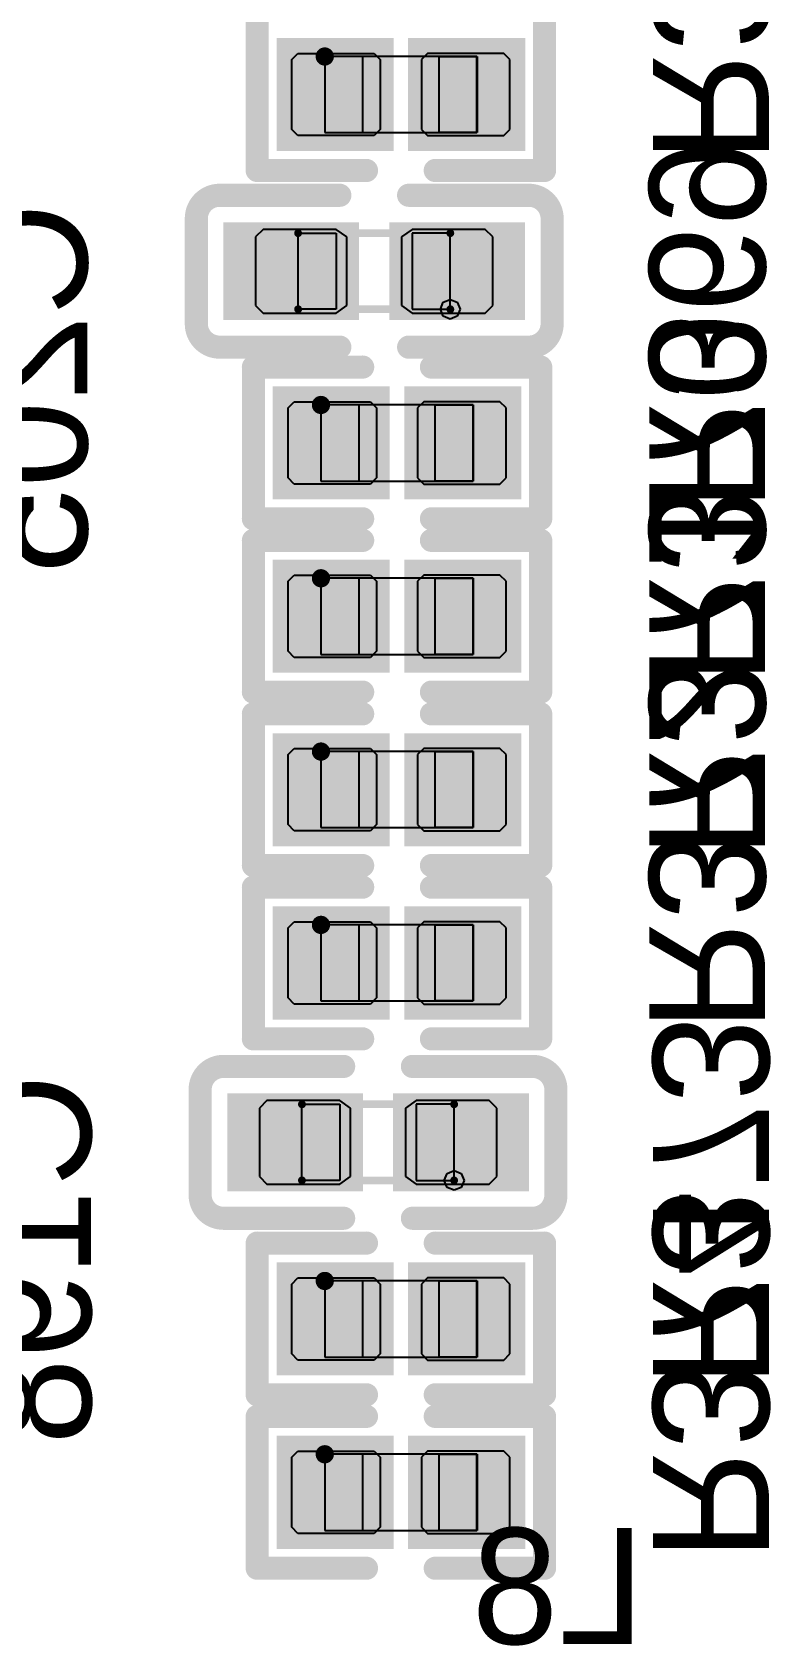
# Model space of a CAD drawing. Header units: millimetres. Extents: x 892 to 1144, y 1011 to 1123.
# Drawn here: x 1004.48 to 1009.33, y 1033.44 to 1044.05 of the extents above; entities that cross this region are included whole.
import ezdxf

# ---------------------------------------------------------------- set-up
doc = ezdxf.new("R2010")
doc.units = ezdxf.units.MM
for name, color, linetype in [('BottomLayer', 5, 'Continuous'), ('BottomOverlay', 54, 'Continuous'), ('BottomPaste', 16, 'Continuous'), ('BottomSolder', 6, 'Continuous'), ('Mechanical15', 56, 'Continuous'), ('Mechanical4', 56, 'Continuous'), ('Mechanical5', 56, 'Continuous'), ('Mechanical6', 56, 'Continuous')]:
    doc.layers.add(name, color=color, linetype=linetype)

msp = doc.modelspace()

# ---------------------------------------------------------------- linework, layer by layer
at = {"layer": 'BottomLayer'}
for points in [[(1006.184, 1043.366), (1006.75, 1043.366), (1006.184, 1043.906), (1006.75, 1043.906)], [(1007.05, 1043.366), (1007.616, 1043.366), (1007.05, 1043.906), (1007.616, 1043.906)], [(1006.575, 1042.745), (1005.785, 1042.745), (1006.575, 1042.205), (1005.785, 1042.205)], [(1007.665, 1042.745), (1006.875, 1042.745), (1007.665, 1042.205), (1006.875, 1042.205)], [(1006.159, 1041.076), (1006.725, 1041.076), (1006.159, 1041.616), (1006.725, 1041.616)], [(1007.025, 1041.076), (1007.591, 1041.076), (1007.025, 1041.616), (1007.591, 1041.616)], [(1006.159, 1039.937), (1006.725, 1039.937), (1006.159, 1040.477), (1006.725, 1040.477)], [(1007.025, 1039.937), (1007.591, 1039.937), (1007.025, 1040.477), (1007.591, 1040.477)], [(1006.159, 1038.798), (1006.725, 1038.798), (1006.159, 1039.338), (1006.725, 1039.338)], [(1007.025, 1038.798), (1007.591, 1038.798), (1007.025, 1039.338), (1007.591, 1039.338)], [(1006.159, 1037.659), (1006.725, 1037.659), (1006.159, 1038.199), (1006.725, 1038.199)], [(1007.025, 1037.659), (1007.591, 1037.659), (1007.025, 1038.199), (1007.591, 1038.199)], [(1006.6, 1037.02), (1005.81, 1037.02), (1006.6, 1036.48), (1005.81, 1036.48)], [(1007.69, 1037.02), (1006.9, 1037.02), (1007.69, 1036.48), (1006.9, 1036.48)], [(1006.184, 1035.319), (1006.75, 1035.319), (1006.184, 1035.859), (1006.75, 1035.859)], [(1007.05, 1035.319), (1007.616, 1035.319), (1007.05, 1035.859), (1007.616, 1035.859)], [(1006.184, 1034.18), (1006.75, 1034.18), (1006.184, 1034.72), (1006.75, 1034.72)], [(1007.05, 1034.18), (1007.616, 1034.18), (1007.05, 1034.72), (1007.616, 1034.72)]]:
    msp.add_solid(points, dxfattribs=at)
at = {"layer": 'BottomOverlay', "const_width": 0.152}
for points in [[(1005.956, 1043.137), (1005.956, 1044.134)], [(1007.844, 1043.137), (1007.844, 1044.134)], [(1005.956, 1043.137), (1006.674, 1043.137)], [(1007.126, 1043.137), (1007.844, 1043.137)], [(1005.709, 1042.974), (1006.499, 1042.974)], [(1006.951, 1042.974), (1007.741, 1042.974)], [(1005.556, 1042.129), (1005.556, 1042.821)], [(1007.894, 1042.129), (1007.894, 1042.821)], [(1005.709, 1041.976), (1006.499, 1041.976)], [(1006.951, 1041.976), (1007.741, 1041.976)], [(1005.931, 1041.845), (1006.649, 1041.845)], [(1005.931, 1040.848), (1005.931, 1041.845)], [(1007.101, 1041.845), (1007.819, 1041.845)], [(1007.819, 1040.848), (1007.819, 1041.845)], [(1005.931, 1040.848), (1006.649, 1040.848)], [(1007.101, 1040.848), (1007.819, 1040.848)], [(1005.931, 1040.706), (1006.649, 1040.706)], [(1005.931, 1039.709), (1005.931, 1040.706)], [(1007.101, 1040.706), (1007.819, 1040.706)], [(1007.819, 1039.709), (1007.819, 1040.706)], [(1005.931, 1039.709), (1006.649, 1039.709)], [(1007.101, 1039.709), (1007.819, 1039.709)], [(1005.931, 1039.566), (1006.649, 1039.566)], [(1005.931, 1038.569), (1005.931, 1039.566)], [(1007.101, 1039.566), (1007.819, 1039.566)], [(1007.819, 1038.569), (1007.819, 1039.566)], [(1005.931, 1038.569), (1006.649, 1038.569)], [(1007.101, 1038.569), (1007.819, 1038.569)], [(1005.931, 1038.427), (1006.649, 1038.427)], [(1005.931, 1037.43), (1005.931, 1038.427)], [(1007.101, 1038.427), (1007.819, 1038.427)], [(1007.819, 1037.43), (1007.819, 1038.427)], [(1005.931, 1037.43), (1006.649, 1037.43)], [(1007.101, 1037.43), (1007.819, 1037.43)], [(1005.734, 1037.249), (1006.524, 1037.249)], [(1006.976, 1037.249), (1007.766, 1037.249)], [(1005.581, 1036.404), (1005.581, 1037.096)], [(1007.919, 1036.404), (1007.919, 1037.096)], [(1005.734, 1036.251), (1006.524, 1036.251)], [(1006.976, 1036.251), (1007.766, 1036.251)], [(1005.956, 1036.088), (1006.674, 1036.088)], [(1005.956, 1035.091), (1005.956, 1036.088)], [(1007.126, 1036.088), (1007.844, 1036.088)], [(1007.844, 1035.091), (1007.844, 1036.088)], [(1005.956, 1035.091), (1006.674, 1035.091)], [(1007.126, 1035.091), (1007.844, 1035.091)], [(1005.956, 1034.949), (1006.674, 1034.949)], [(1005.956, 1033.951), (1005.956, 1034.949)], [(1007.126, 1034.949), (1007.844, 1034.949)], [(1007.844, 1033.951), (1007.844, 1034.949)], [(1005.956, 1033.951), (1006.674, 1033.951)], [(1007.126, 1033.951), (1007.844, 1033.951)]]:
    msp.add_lwpolyline(points, dxfattribs=at)
at = {"layer": 'BottomOverlay', "const_width": 0.0762}
for points in [[(1005.918, 1043.137, 1), (1005.994, 1043.137, 1)], [(1005.918, 1043.137, 1), (1005.994, 1043.137, 1)], [(1006.636, 1043.137, 1), (1006.712, 1043.137, 1)], [(1007.088, 1043.137, 1), (1007.164, 1043.137, 1)], [(1007.806, 1043.137, 1), (1007.882, 1043.137, 1)], [(1007.806, 1043.137, 1), (1007.882, 1043.137, 1)], [(1005.671, 1042.974, 1), (1005.747, 1042.974, 1)], [(1005.671, 1042.974, 1), (1005.747, 1042.974, 1)], [(1006.461, 1042.974, 1), (1006.537, 1042.974, 1)], [(1006.913, 1042.974, 1), (1006.989, 1042.974, 1)], [(1007.703, 1042.974, 1), (1007.779, 1042.974, 1)], [(1007.703, 1042.974, 1), (1007.779, 1042.974, 1)], [(1005.518, 1042.821, 1), (1005.594, 1042.821, 1)], [(1005.518, 1042.821, 1), (1005.594, 1042.821, 1)], [(1007.856, 1042.821, 1), (1007.932, 1042.821, 1)], [(1007.856, 1042.821, 1), (1007.932, 1042.821, 1)], [(1005.518, 1042.129, 1), (1005.594, 1042.129, 1)], [(1005.518, 1042.129, 1), (1005.594, 1042.129, 1)], [(1007.856, 1042.129, 1), (1007.932, 1042.129, 1)], [(1007.856, 1042.129, 1), (1007.932, 1042.129, 1)], [(1005.671, 1041.976, 1), (1005.747, 1041.976, 1)], [(1005.671, 1041.976, 1), (1005.747, 1041.976, 1)], [(1006.461, 1041.976, 1), (1006.537, 1041.976, 1)], [(1006.913, 1041.976, 1), (1006.989, 1041.976, 1)], [(1007.703, 1041.976, 1), (1007.779, 1041.976, 1)], [(1007.703, 1041.976, 1), (1007.779, 1041.976, 1)], [(1005.893, 1041.845, 1), (1005.969, 1041.845, 1)], [(1005.893, 1041.845, 1), (1005.969, 1041.845, 1)], [(1006.611, 1041.845, 1), (1006.687, 1041.845, 1)], [(1007.063, 1041.845, 1), (1007.139, 1041.845, 1)], [(1007.781, 1041.845, 1), (1007.857, 1041.845, 1)], [(1007.781, 1041.845, 1), (1007.857, 1041.845, 1)], [(1005.893, 1040.848, 1), (1005.969, 1040.848, 1)], [(1005.893, 1040.848, 1), (1005.969, 1040.848, 1)], [(1006.611, 1040.848, 1), (1006.687, 1040.848, 1)], [(1007.063, 1040.848, 1), (1007.139, 1040.848, 1)], [(1007.781, 1040.848, 1), (1007.857, 1040.848, 1)], [(1007.781, 1040.848, 1), (1007.857, 1040.848, 1)], [(1005.893, 1040.706, 1), (1005.969, 1040.706, 1)], [(1005.893, 1040.706, 1), (1005.969, 1040.706, 1)], [(1006.611, 1040.706, 1), (1006.687, 1040.706, 1)], [(1007.063, 1040.706, 1), (1007.139, 1040.706, 1)], [(1007.781, 1040.706, 1), (1007.857, 1040.706, 1)], [(1007.781, 1040.706, 1), (1007.857, 1040.706, 1)], [(1005.893, 1039.709, 1), (1005.969, 1039.709, 1)], [(1005.893, 1039.709, 1), (1005.969, 1039.709, 1)], [(1006.611, 1039.709, 1), (1006.687, 1039.709, 1)], [(1007.063, 1039.709, 1), (1007.139, 1039.709, 1)], [(1007.781, 1039.709, 1), (1007.857, 1039.709, 1)], [(1007.781, 1039.709, 1), (1007.857, 1039.709, 1)], [(1005.893, 1039.566, 1), (1005.969, 1039.566, 1)], [(1005.893, 1039.566, 1), (1005.969, 1039.566, 1)], [(1006.611, 1039.566, 1), (1006.687, 1039.566, 1)], [(1007.063, 1039.566, 1), (1007.139, 1039.566, 1)], [(1007.781, 1039.566, 1), (1007.857, 1039.566, 1)], [(1007.781, 1039.566, 1), (1007.857, 1039.566, 1)], [(1005.893, 1038.569, 1), (1005.969, 1038.569, 1)], [(1005.893, 1038.569, 1), (1005.969, 1038.569, 1)], [(1006.611, 1038.569, 1), (1006.687, 1038.569, 1)], [(1007.063, 1038.569, 1), (1007.139, 1038.569, 1)], [(1007.781, 1038.569, 1), (1007.857, 1038.569, 1)], [(1007.781, 1038.569, 1), (1007.857, 1038.569, 1)], [(1005.893, 1038.427, 1), (1005.969, 1038.427, 1)], [(1005.893, 1038.427, 1), (1005.969, 1038.427, 1)], [(1006.611, 1038.427, 1), (1006.687, 1038.427, 1)], [(1007.063, 1038.427, 1), (1007.139, 1038.427, 1)], [(1007.781, 1038.427, 1), (1007.857, 1038.427, 1)], [(1007.781, 1038.427, 1), (1007.857, 1038.427, 1)], [(1005.893, 1037.43, 1), (1005.969, 1037.43, 1)], [(1005.893, 1037.43, 1), (1005.969, 1037.43, 1)], [(1006.611, 1037.43, 1), (1006.687, 1037.43, 1)], [(1007.063, 1037.43, 1), (1007.139, 1037.43, 1)], [(1007.781, 1037.43, 1), (1007.857, 1037.43, 1)], [(1007.781, 1037.43, 1), (1007.857, 1037.43, 1)], [(1005.696, 1037.249, 1), (1005.772, 1037.249, 1)], [(1005.696, 1037.249, 1), (1005.772, 1037.249, 1)], [(1006.486, 1037.249, 1), (1006.562, 1037.249, 1)], [(1006.938, 1037.249, 1), (1007.014, 1037.249, 1)], [(1007.728, 1037.249, 1), (1007.804, 1037.249, 1)], [(1007.728, 1037.249, 1), (1007.804, 1037.249, 1)], [(1005.543, 1037.096, 1), (1005.619, 1037.096, 1)], [(1005.543, 1037.096, 1), (1005.619, 1037.096, 1)], [(1007.881, 1037.096, 1), (1007.957, 1037.096, 1)], [(1007.881, 1037.096, 1), (1007.957, 1037.096, 1)], [(1005.543, 1036.404, 1), (1005.619, 1036.404, 1)], [(1005.543, 1036.404, 1), (1005.619, 1036.404, 1)], [(1007.881, 1036.404, 1), (1007.957, 1036.404, 1)], [(1007.881, 1036.404, 1), (1007.957, 1036.404, 1)], [(1005.696, 1036.251, 1), (1005.772, 1036.251, 1)], [(1005.696, 1036.251, 1), (1005.772, 1036.251, 1)], [(1006.486, 1036.251, 1), (1006.562, 1036.251, 1)], [(1006.938, 1036.251, 1), (1007.014, 1036.251, 1)], [(1007.728, 1036.251, 1), (1007.804, 1036.251, 1)], [(1007.728, 1036.251, 1), (1007.804, 1036.251, 1)], [(1005.918, 1036.088, 1), (1005.994, 1036.088, 1)], [(1005.918, 1036.088, 1), (1005.994, 1036.088, 1)], [(1006.636, 1036.088, 1), (1006.712, 1036.088, 1)], [(1007.088, 1036.088, 1), (1007.164, 1036.088, 1)], [(1007.806, 1036.088, 1), (1007.882, 1036.088, 1)], [(1007.806, 1036.088, 1), (1007.882, 1036.088, 1)], [(1005.918, 1035.091, 1), (1005.994, 1035.091, 1)], [(1005.918, 1035.091, 1), (1005.994, 1035.091, 1)], [(1006.636, 1035.091, 1), (1006.712, 1035.091, 1)], [(1007.088, 1035.091, 1), (1007.164, 1035.091, 1)], [(1007.806, 1035.091, 1), (1007.882, 1035.091, 1)], [(1007.806, 1035.091, 1), (1007.882, 1035.091, 1)], [(1005.918, 1034.949, 1), (1005.994, 1034.949, 1)], [(1005.918, 1034.949, 1), (1005.994, 1034.949, 1)], [(1006.636, 1034.949, 1), (1006.712, 1034.949, 1)], [(1007.088, 1034.949, 1), (1007.164, 1034.949, 1)], [(1007.806, 1034.949, 1), (1007.882, 1034.949, 1)], [(1007.806, 1034.949, 1), (1007.882, 1034.949, 1)], [(1005.918, 1033.951, 1), (1005.994, 1033.951, 1)], [(1005.918, 1033.951, 1), (1005.994, 1033.951, 1)], [(1006.636, 1033.951, 1), (1006.712, 1033.951, 1)], [(1007.088, 1033.951, 1), (1007.164, 1033.951, 1)], [(1007.806, 1033.951, 1), (1007.882, 1033.951, 1)], [(1007.806, 1033.951, 1), (1007.882, 1033.951, 1)]]:
    msp.add_lwpolyline(points, format="xyb", close=True, dxfattribs=at)
at = {"layer": 'BottomOverlay', "const_width": 0.152}
for points in [[(1005.556, 1042.821, -0.414214), (1005.709, 1042.974)], [(1007.741, 1042.974, -0.414214), (1007.894, 1042.821)], [(1005.709, 1041.976, -0.414214), (1005.556, 1042.129)], [(1007.894, 1042.129, -0.414214), (1007.741, 1041.976)], [(1005.581, 1037.096, -0.414214), (1005.734, 1037.249)], [(1007.766, 1037.249, -0.414214), (1007.919, 1037.096)], [(1005.734, 1036.251, -0.414214), (1005.581, 1036.404)], [(1007.919, 1036.404, -0.414214), (1007.766, 1036.251)]]:
    msp.add_lwpolyline(points, format="xyb", dxfattribs=at)
at = {"layer": 'BottomPaste'}
for p, q in [((1006.184, 1043.866), (1006.224, 1043.906)), ((1006.184, 1043.406), (1006.184, 1043.866)), ((1006.224, 1043.906), (1006.725, 1043.906)), ((1006.725, 1043.906), (1006.765, 1043.866)), ((1006.765, 1043.866), (1006.765, 1043.406)), ((1007.075, 1043.906), (1007.035, 1043.866)), ((1007.035, 1043.866), (1007.035, 1043.406)), ((1007.576, 1043.906), (1007.075, 1043.906)), ((1007.616, 1043.866), (1007.576, 1043.906)), ((1007.616, 1043.406), (1007.616, 1043.866)), ((1006.224, 1043.366), (1006.184, 1043.406)), ((1006.765, 1043.406), (1006.725, 1043.366)), ((1007.035, 1043.406), (1007.075, 1043.366)), ((1007.576, 1043.366), (1007.616, 1043.406)), ((1006.725, 1043.366), (1006.224, 1043.366)), ((1007.075, 1043.366), (1007.576, 1043.366)), ((1005.995, 1042.75), (1005.945, 1042.7)), ((1006.475, 1042.75), (1005.995, 1042.75)), ((1006.545, 1042.7), (1006.475, 1042.75)), ((1006.975, 1042.75), (1006.905, 1042.7)), ((1007.455, 1042.75), (1006.975, 1042.75)), ((1007.505, 1042.7), (1007.455, 1042.75)), ((1005.945, 1042.7), (1005.945, 1042.25)), ((1006.545, 1042.25), (1006.545, 1042.7)), ((1006.905, 1042.7), (1006.905, 1042.25)), ((1007.505, 1042.25), (1007.505, 1042.7)), ((1005.945, 1042.25), (1005.995, 1042.2)), ((1006.475, 1042.2), (1006.545, 1042.25)), ((1006.905, 1042.25), (1006.975, 1042.2)), ((1007.455, 1042.2), (1007.505, 1042.25)), ((1005.995, 1042.2), (1006.475, 1042.2)), ((1006.975, 1042.2), (1007.455, 1042.2)), ((1006.159, 1041.576), (1006.199, 1041.616)), ((1006.199, 1041.616), (1006.7, 1041.616)), ((1006.7, 1041.616), (1006.74, 1041.576)), ((1007.05, 1041.616), (1007.01, 1041.576)), ((1007.551, 1041.616), (1007.05, 1041.616)), ((1007.591, 1041.576), (1007.551, 1041.616)), ((1006.159, 1041.116), (1006.159, 1041.576)), ((1006.74, 1041.576), (1006.74, 1041.116)), ((1007.01, 1041.576), (1007.01, 1041.116)), ((1007.591, 1041.116), (1007.591, 1041.576)), ((1006.199, 1041.076), (1006.159, 1041.116)), ((1006.7, 1041.076), (1006.199, 1041.076)), ((1006.74, 1041.116), (1006.7, 1041.076)), ((1007.01, 1041.116), (1007.05, 1041.076)), ((1007.05, 1041.076), (1007.551, 1041.076)), ((1007.551, 1041.076), (1007.591, 1041.116)), ((1006.159, 1040.437), (1006.199, 1040.477)), ((1006.159, 1039.977), (1006.159, 1040.437)), ((1006.199, 1040.477), (1006.7, 1040.477)), ((1006.7, 1040.477), (1006.74, 1040.437)), ((1006.74, 1040.437), (1006.74, 1039.977)), ((1007.05, 1040.477), (1007.01, 1040.437)), ((1007.01, 1040.437), (1007.01, 1039.977)), ((1007.551, 1040.477), (1007.05, 1040.477)), ((1007.591, 1040.437), (1007.551, 1040.477)), ((1007.591, 1039.977), (1007.591, 1040.437)), ((1006.199, 1039.937), (1006.159, 1039.977)), ((1006.7, 1039.937), (1006.199, 1039.937)), ((1006.74, 1039.977), (1006.7, 1039.937)), ((1007.01, 1039.977), (1007.05, 1039.937)), ((1007.05, 1039.937), (1007.551, 1039.937)), ((1007.551, 1039.937), (1007.591, 1039.977)), ((1006.159, 1039.298), (1006.199, 1039.338)), ((1006.159, 1038.838), (1006.159, 1039.298)), ((1006.199, 1039.338), (1006.7, 1039.338)), ((1006.7, 1039.338), (1006.74, 1039.298)), ((1006.74, 1039.298), (1006.74, 1038.838)), ((1007.05, 1039.338), (1007.01, 1039.298)), ((1007.01, 1039.298), (1007.01, 1038.838)), ((1007.551, 1039.338), (1007.05, 1039.338)), ((1007.591, 1039.298), (1007.551, 1039.338)), ((1007.591, 1038.838), (1007.591, 1039.298)), ((1006.199, 1038.798), (1006.159, 1038.838)), ((1006.74, 1038.838), (1006.7, 1038.798)), ((1007.01, 1038.838), (1007.05, 1038.798)), ((1007.551, 1038.798), (1007.591, 1038.838)), ((1006.7, 1038.798), (1006.199, 1038.798)), ((1007.05, 1038.798), (1007.551, 1038.798)), ((1006.159, 1038.159), (1006.199, 1038.199)), ((1006.199, 1038.199), (1006.7, 1038.199)), ((1006.7, 1038.199), (1006.74, 1038.159)), ((1007.05, 1038.199), (1007.01, 1038.159)), ((1007.551, 1038.199), (1007.05, 1038.199)), ((1007.591, 1038.159), (1007.551, 1038.199)), ((1006.159, 1037.699), (1006.159, 1038.159)), ((1006.74, 1038.159), (1006.74, 1037.699)), ((1007.01, 1038.159), (1007.01, 1037.699)), ((1007.591, 1037.699), (1007.591, 1038.159)), ((1006.199, 1037.659), (1006.159, 1037.699)), ((1006.7, 1037.659), (1006.199, 1037.659)), ((1006.74, 1037.699), (1006.7, 1037.659)), ((1007.01, 1037.699), (1007.05, 1037.659)), ((1007.05, 1037.659), (1007.551, 1037.659)), ((1007.551, 1037.659), (1007.591, 1037.699)), ((1006.02, 1037.025), (1005.97, 1036.975)), ((1006.5, 1037.025), (1006.02, 1037.025)), ((1006.57, 1036.975), (1006.5, 1037.025)), ((1007, 1037.025), (1006.93, 1036.975)), ((1007.48, 1037.025), (1007, 1037.025)), ((1007.53, 1036.975), (1007.48, 1037.025)), ((1005.97, 1036.975), (1005.97, 1036.525)), ((1006.57, 1036.525), (1006.57, 1036.975)), ((1006.93, 1036.975), (1006.93, 1036.525)), ((1007.53, 1036.525), (1007.53, 1036.975)), ((1005.97, 1036.525), (1006.02, 1036.475)), ((1006.5, 1036.475), (1006.57, 1036.525)), ((1006.93, 1036.525), (1007, 1036.475)), ((1007.48, 1036.475), (1007.53, 1036.525)), ((1006.02, 1036.475), (1006.5, 1036.475)), ((1007, 1036.475), (1007.48, 1036.475)), ((1006.184, 1035.819), (1006.224, 1035.859)), ((1006.224, 1035.859), (1006.725, 1035.859)), ((1006.725, 1035.859), (1006.765, 1035.819)), ((1007.075, 1035.859), (1007.035, 1035.819)), ((1007.576, 1035.859), (1007.075, 1035.859)), ((1007.616, 1035.819), (1007.576, 1035.859)), ((1006.184, 1035.359), (1006.184, 1035.819)), ((1006.765, 1035.819), (1006.765, 1035.359)), ((1007.035, 1035.819), (1007.035, 1035.359)), ((1007.616, 1035.359), (1007.616, 1035.819)), ((1006.224, 1035.319), (1006.184, 1035.359)), ((1006.765, 1035.359), (1006.725, 1035.319)), ((1007.035, 1035.359), (1007.075, 1035.319)), ((1007.576, 1035.319), (1007.616, 1035.359)), ((1006.725, 1035.319), (1006.224, 1035.319)), ((1007.075, 1035.319), (1007.576, 1035.319)), ((1006.184, 1034.68), (1006.224, 1034.72)), ((1006.224, 1034.72), (1006.725, 1034.72)), ((1006.725, 1034.72), (1006.765, 1034.68)), ((1007.075, 1034.72), (1007.035, 1034.68)), ((1007.576, 1034.72), (1007.075, 1034.72)), ((1007.616, 1034.68), (1007.576, 1034.72)), ((1006.184, 1034.22), (1006.184, 1034.68)), ((1006.765, 1034.68), (1006.765, 1034.22)), ((1007.035, 1034.68), (1007.035, 1034.22)), ((1007.616, 1034.22), (1007.616, 1034.68)), ((1006.224, 1034.18), (1006.184, 1034.22)), ((1006.725, 1034.18), (1006.224, 1034.18)), ((1006.765, 1034.22), (1006.725, 1034.18)), ((1007.035, 1034.22), (1007.075, 1034.18)), ((1007.075, 1034.18), (1007.576, 1034.18)), ((1007.576, 1034.18), (1007.616, 1034.22))]:
    msp.add_line(p, q, dxfattribs=at)
for points in [[(1006.184, 1043.366), (1006.75, 1043.366), (1006.184, 1043.906), (1006.75, 1043.906)], [(1007.05, 1043.366), (1007.616, 1043.366), (1007.05, 1043.906), (1007.616, 1043.906)], [(1006.575, 1042.745), (1005.785, 1042.745), (1006.575, 1042.205), (1005.785, 1042.205)], [(1007.665, 1042.745), (1006.875, 1042.745), (1007.665, 1042.205), (1006.875, 1042.205)], [(1006.159, 1041.076), (1006.725, 1041.076), (1006.159, 1041.616), (1006.725, 1041.616)], [(1007.025, 1041.076), (1007.591, 1041.076), (1007.025, 1041.616), (1007.591, 1041.616)], [(1006.159, 1039.937), (1006.725, 1039.937), (1006.159, 1040.477), (1006.725, 1040.477)], [(1007.025, 1039.937), (1007.591, 1039.937), (1007.025, 1040.477), (1007.591, 1040.477)], [(1006.159, 1038.798), (1006.725, 1038.798), (1006.159, 1039.338), (1006.725, 1039.338)], [(1007.025, 1038.798), (1007.591, 1038.798), (1007.025, 1039.338), (1007.591, 1039.338)], [(1006.159, 1037.659), (1006.725, 1037.659), (1006.159, 1038.199), (1006.725, 1038.199)], [(1007.025, 1037.659), (1007.591, 1037.659), (1007.025, 1038.199), (1007.591, 1038.199)], [(1006.6, 1037.02), (1005.81, 1037.02), (1006.6, 1036.48), (1005.81, 1036.48)], [(1007.69, 1037.02), (1006.9, 1037.02), (1007.69, 1036.48), (1006.9, 1036.48)], [(1006.184, 1035.319), (1006.75, 1035.319), (1006.184, 1035.859), (1006.75, 1035.859)], [(1007.05, 1035.319), (1007.616, 1035.319), (1007.05, 1035.859), (1007.616, 1035.859)], [(1006.184, 1034.18), (1006.75, 1034.18), (1006.184, 1034.72), (1006.75, 1034.72)], [(1007.05, 1034.18), (1007.616, 1034.18), (1007.05, 1034.72), (1007.616, 1034.72)]]:
    msp.add_solid(points, dxfattribs=at)
at = {"layer": 'BottomSolder'}
for points in [[(1006.083, 1043.264), (1006.852, 1043.264), (1006.083, 1044.007), (1006.852, 1044.007)], [(1006.948, 1043.264), (1007.717, 1043.264), (1006.948, 1044.007), (1007.717, 1044.007)], [(1006.626, 1042.796), (1005.734, 1042.796), (1006.626, 1042.154), (1005.734, 1042.154)], [(1007.716, 1042.796), (1006.824, 1042.796), (1007.716, 1042.154), (1006.824, 1042.154)], [(1006.058, 1040.975), (1006.827, 1040.975), (1006.058, 1041.718), (1006.827, 1041.718)], [(1006.923, 1040.975), (1007.692, 1040.975), (1006.923, 1041.718), (1007.692, 1041.718)], [(1006.058, 1039.836), (1006.827, 1039.836), (1006.058, 1040.579), (1006.827, 1040.579)], [(1006.923, 1039.836), (1007.692, 1039.836), (1006.923, 1040.579), (1007.692, 1040.579)], [(1006.058, 1038.696), (1006.827, 1038.696), (1006.058, 1039.439), (1006.827, 1039.439)], [(1006.923, 1038.696), (1007.692, 1038.696), (1006.923, 1039.439), (1007.692, 1039.439)], [(1006.058, 1037.557), (1006.827, 1037.557), (1006.058, 1038.3), (1006.827, 1038.3)], [(1006.923, 1037.557), (1007.692, 1037.557), (1006.923, 1038.3), (1007.692, 1038.3)], [(1006.651, 1037.071), (1005.759, 1037.071), (1006.651, 1036.429), (1005.759, 1036.429)], [(1007.741, 1037.071), (1006.849, 1037.071), (1007.741, 1036.429), (1006.849, 1036.429)], [(1006.083, 1035.218), (1006.852, 1035.218), (1006.083, 1035.961), (1006.852, 1035.961)], [(1006.948, 1035.218), (1007.717, 1035.218), (1006.948, 1035.961), (1007.717, 1035.961)], [(1006.083, 1034.078), (1006.852, 1034.078), (1006.083, 1034.822), (1006.852, 1034.822)], [(1006.948, 1034.078), (1007.717, 1034.078), (1006.948, 1034.822), (1007.717, 1034.822)]]:
    msp.add_solid(points, dxfattribs=at)
at = {"layer": 'Mechanical15'}
for p, q in [((1006.225, 1042.225), (1006.225, 1042.725)), ((1006.225, 1042.725), (1006.475, 1042.725)), ((1006.475, 1042.725), (1006.475, 1042.225)), ((1007.225, 1042.725), (1006.975, 1042.725)), ((1006.975, 1042.725), (1006.975, 1042.225)), ((1007.225, 1042.225), (1007.225, 1042.725)), ((1006.475, 1042.225), (1006.225, 1042.225)), ((1006.975, 1042.225), (1007.225, 1042.225)), ((1007.16, 1042.225), (1007.179, 1042.271)), ((1007.16, 1042.225), (1007.16, 1042.225)), ((1007.179, 1042.179), (1007.16, 1042.225)), ((1007.179, 1042.271), (1007.225, 1042.29)), ((1007.225, 1042.29), (1007.271, 1042.271)), ((1007.271, 1042.271), (1007.29, 1042.225)), ((1007.29, 1042.225), (1007.271, 1042.179)), ((1007.29, 1042.225), (1007.29, 1042.225)), ((1007.225, 1042.16), (1007.179, 1042.179)), ((1007.271, 1042.179), (1007.225, 1042.16)), ((1006.25, 1036.5), (1006.25, 1037)), ((1006.25, 1037), (1006.5, 1037)), ((1006.5, 1037), (1006.5, 1036.5)), ((1007.25, 1037), (1007, 1037)), ((1007, 1037), (1007, 1036.5)), ((1007.25, 1036.5), (1007.25, 1037)), ((1006.5, 1036.5), (1006.25, 1036.5)), ((1007, 1036.5), (1007.25, 1036.5)), ((1007.185, 1036.5), (1007.204, 1036.546)), ((1007.185, 1036.5), (1007.185, 1036.5)), ((1007.204, 1036.454), (1007.185, 1036.5)), ((1007.204, 1036.546), (1007.25, 1036.565)), ((1007.25, 1036.565), (1007.296, 1036.546)), ((1007.296, 1036.546), (1007.315, 1036.5)), ((1007.315, 1036.5), (1007.296, 1036.454)), ((1007.315, 1036.5), (1007.315, 1036.5)), ((1007.25, 1036.435), (1007.204, 1036.454)), ((1007.296, 1036.454), (1007.25, 1036.435))]:
    msp.add_line(p, q, dxfattribs=at)
at = {"layer": 'Mechanical15', "const_width": 0.0508}
for points in [[(1006.225, 1042.225), (1006.225, 1042.725)], [(1006.225, 1042.725), (1007.225, 1042.725)], [(1007.225, 1042.225), (1007.225, 1042.725)], [(1006.225, 1042.225), (1007.225, 1042.225)], [(1006.25, 1036.5), (1006.25, 1037)], [(1006.25, 1037), (1007.25, 1037)], [(1007.25, 1036.5), (1007.25, 1037)], [(1006.25, 1036.5), (1007.25, 1036.5)]]:
    msp.add_lwpolyline(points, dxfattribs=at)
at = {"layer": 'Mechanical15', "const_width": 0.0254}
for points in [[(1006.212, 1042.725, 1), (1006.238, 1042.725, 1)], [(1006.212, 1042.725, 1), (1006.238, 1042.725, 1)], [(1007.212, 1042.725, 1), (1007.238, 1042.725, 1)], [(1007.212, 1042.725, 1), (1007.238, 1042.725, 1)], [(1006.212, 1042.225, 1), (1006.238, 1042.225, 1)], [(1006.212, 1042.225, 1), (1006.238, 1042.225, 1)], [(1007.212, 1042.225, 1), (1007.238, 1042.225, 1)], [(1007.212, 1042.225, 1), (1007.238, 1042.225, 1)], [(1006.237, 1037, 1), (1006.263, 1037, 1)], [(1006.237, 1037, 1), (1006.263, 1037, 1)], [(1007.237, 1037, 1), (1007.263, 1037, 1)], [(1007.237, 1037, 1), (1007.263, 1037, 1)], [(1006.237, 1036.5, 1), (1006.263, 1036.5, 1)], [(1006.237, 1036.5, 1), (1006.263, 1036.5, 1)], [(1007.237, 1036.5, 1), (1007.263, 1036.5, 1)], [(1007.237, 1036.5, 1), (1007.263, 1036.5, 1)]]:
    msp.add_lwpolyline(points, format="xyb", close=True, dxfattribs=at)
at = {"layer": 'Mechanical4'}
for p, q in [((1007.4, 1043.886), (1006.4, 1043.886)), ((1006.4, 1043.886), (1006.4, 1043.386)), ((1007.4, 1043.386), (1007.4, 1043.886)), ((1006.4, 1043.386), (1007.4, 1043.386)), ((1007.375, 1041.597), (1006.375, 1041.597)), ((1006.375, 1041.597), (1006.375, 1041.096)), ((1007.375, 1041.096), (1007.375, 1041.597)), ((1006.375, 1041.096), (1007.375, 1041.096)), ((1007.375, 1040.457), (1006.375, 1040.457)), ((1006.375, 1040.457), (1006.375, 1039.957)), ((1007.375, 1039.957), (1007.375, 1040.457)), ((1006.375, 1039.957), (1007.375, 1039.957)), ((1007.375, 1039.318), (1006.375, 1039.318)), ((1006.375, 1039.318), (1006.375, 1038.818)), ((1007.375, 1038.818), (1007.375, 1039.318)), ((1006.375, 1038.818), (1007.375, 1038.818)), ((1007.375, 1038.179), (1006.375, 1038.179)), ((1006.375, 1038.179), (1006.375, 1037.679)), ((1007.375, 1037.679), (1007.375, 1038.179)), ((1006.375, 1037.679), (1007.375, 1037.679)), ((1007.4, 1035.839), (1006.4, 1035.839)), ((1006.4, 1035.839), (1006.4, 1035.339)), ((1007.4, 1035.339), (1007.4, 1035.839)), ((1006.4, 1035.339), (1007.4, 1035.339)), ((1007.4, 1034.7), (1006.4, 1034.7)), ((1006.4, 1034.7), (1006.4, 1034.2)), ((1007.4, 1034.2), (1007.4, 1034.7)), ((1006.4, 1034.2), (1007.4, 1034.2))]:
    msp.add_line(p, q, dxfattribs=at)
at = {"layer": 'Mechanical5'}
for p, q in [((1006.65, 1043.886), (1006.4, 1043.886)), ((1006.4, 1043.886), (1006.4, 1043.386)), ((1006.65, 1043.386), (1006.65, 1043.886)), ((1007.151, 1043.886), (1007.401, 1043.886)), ((1007.151, 1043.386), (1007.151, 1043.886)), ((1007.401, 1043.886), (1007.401, 1043.386)), ((1006.4, 1043.386), (1006.65, 1043.386)), ((1007.401, 1043.386), (1007.151, 1043.386)), ((1006.625, 1041.596), (1006.375, 1041.596)), ((1006.375, 1041.596), (1006.375, 1041.096)), ((1006.625, 1041.096), (1006.625, 1041.596)), ((1007.126, 1041.596), (1007.376, 1041.596)), ((1007.126, 1041.096), (1007.126, 1041.596)), ((1007.376, 1041.596), (1007.376, 1041.096)), ((1006.375, 1041.096), (1006.625, 1041.096)), ((1007.376, 1041.096), (1007.126, 1041.096)), ((1006.625, 1040.457), (1006.375, 1040.457)), ((1006.375, 1040.457), (1006.375, 1039.957)), ((1006.625, 1039.957), (1006.625, 1040.457)), ((1007.126, 1040.457), (1007.376, 1040.457)), ((1007.126, 1039.957), (1007.126, 1040.457)), ((1007.376, 1040.457), (1007.376, 1039.957)), ((1006.375, 1039.957), (1006.625, 1039.957)), ((1007.376, 1039.957), (1007.126, 1039.957)), ((1006.625, 1039.318), (1006.375, 1039.318)), ((1006.375, 1039.318), (1006.375, 1038.818)), ((1006.625, 1038.818), (1006.625, 1039.318)), ((1007.126, 1039.318), (1007.376, 1039.318)), ((1007.126, 1038.818), (1007.126, 1039.318)), ((1007.376, 1039.318), (1007.376, 1038.818)), ((1006.375, 1038.818), (1006.625, 1038.818)), ((1007.376, 1038.818), (1007.126, 1038.818)), ((1006.625, 1038.179), (1006.375, 1038.179)), ((1006.375, 1038.179), (1006.375, 1037.679)), ((1006.625, 1037.679), (1006.625, 1038.179)), ((1007.126, 1038.179), (1007.376, 1038.179)), ((1007.126, 1037.679), (1007.126, 1038.179)), ((1007.376, 1038.179), (1007.376, 1037.679)), ((1006.375, 1037.679), (1006.625, 1037.679)), ((1007.376, 1037.679), (1007.126, 1037.679)), ((1006.65, 1035.839), (1006.4, 1035.839)), ((1006.4, 1035.839), (1006.4, 1035.339)), ((1006.65, 1035.339), (1006.65, 1035.839)), ((1007.151, 1035.839), (1007.401, 1035.839)), ((1007.151, 1035.339), (1007.151, 1035.839)), ((1007.401, 1035.839), (1007.401, 1035.339)), ((1006.4, 1035.339), (1006.65, 1035.339)), ((1007.401, 1035.339), (1007.151, 1035.339)), ((1006.65, 1034.7), (1006.4, 1034.7)), ((1006.4, 1034.7), (1006.4, 1034.2)), ((1006.65, 1034.2), (1006.65, 1034.7)), ((1007.151, 1034.7), (1007.401, 1034.7)), ((1007.151, 1034.2), (1007.151, 1034.7)), ((1007.401, 1034.7), (1007.401, 1034.2)), ((1006.4, 1034.2), (1006.65, 1034.2)), ((1007.401, 1034.2), (1007.151, 1034.2))]:
    msp.add_line(p, q, dxfattribs=at)
at = {"layer": 'Mechanical6'}
for points, const_width in [([(1006.43, 1043.886, 1), (1006.37, 1043.886, 1)], 0.06), ([(1006.355, 1043.886, 1), (1006.385, 1043.886, 1)], 0.03), ([(1006.415, 1043.886, 1), (1006.445, 1043.886, 1)], 0.03), ([(1006.405, 1041.596, 1), (1006.345, 1041.596, 1)], 0.06), ([(1006.33, 1041.596, 1), (1006.36, 1041.596, 1)], 0.03), ([(1006.39, 1041.596, 1), (1006.42, 1041.596, 1)], 0.03), ([(1006.405, 1040.457, 1), (1006.345, 1040.457, 1)], 0.06), ([(1006.33, 1040.457, 1), (1006.36, 1040.457, 1)], 0.03), ([(1006.39, 1040.457, 1), (1006.42, 1040.457, 1)], 0.03), ([(1006.405, 1039.318, 1), (1006.345, 1039.318, 1)], 0.06), ([(1006.33, 1039.318, 1), (1006.36, 1039.318, 1)], 0.03), ([(1006.39, 1039.318, 1), (1006.42, 1039.318, 1)], 0.03), ([(1006.405, 1038.179, 1), (1006.345, 1038.179, 1)], 0.06), ([(1006.33, 1038.179, 1), (1006.36, 1038.179, 1)], 0.03), ([(1006.39, 1038.179, 1), (1006.42, 1038.179, 1)], 0.03), ([(1006.43, 1035.839, 1), (1006.37, 1035.839, 1)], 0.06), ([(1006.355, 1035.839, 1), (1006.385, 1035.839, 1)], 0.03), ([(1006.415, 1035.839, 1), (1006.445, 1035.839, 1)], 0.03), ([(1006.43, 1034.7, 1), (1006.37, 1034.7, 1)], 0.06), ([(1006.355, 1034.7, 1), (1006.385, 1034.7, 1)], 0.03), ([(1006.415, 1034.7, 1), (1006.445, 1034.7, 1)], 0.03)]:
    msp.add_lwpolyline(points, format="xyb", close=True, dxfattribs=dict(at, const_width=const_width))

# ---------------------------------------------------------------- texts
at = {"layer": 'BottomOverlay', "text_generation_flag": 2}
for s, rotation, p in [('R368', 270, (1008.557, 1043.187)), ('R369', 270, (1008.532, 1040.898)), ('C205', 90, (1004.839, 1042.924)), ('R370', 270, (1008.532, 1039.759)), ('R371', 270, (1008.532, 1038.619)), ('R372', 270, (1008.532, 1037.48)), ('R373', 270, (1008.557, 1035.141)), ('C198', 90, (1004.864, 1037.199)), ('R374', 270, (1008.557, 1034.001))]:
    msp.add_text(s, height=0.762, rotation=rotation, dxfattribs=at).set_placement(p)
msp.add_text('L8', height=0.762, dxfattribs=at).set_placement((1008.5, 1033.453))

doc.saveas('drawing.dxf')
